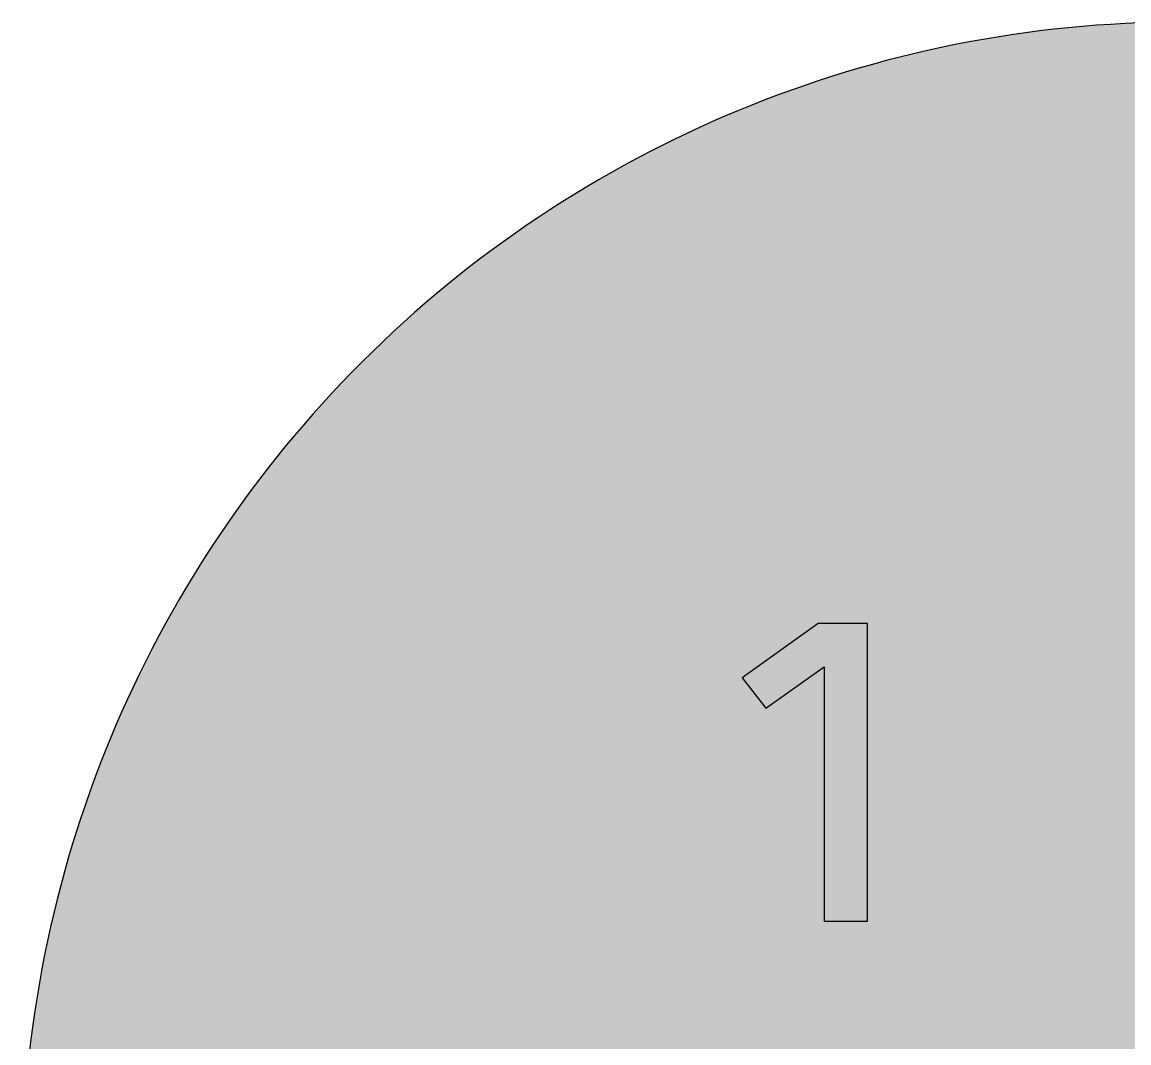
# Model space of a CAD drawing. Header units: millimetres. Extents: x 0 to 212, y 0 to 212.
# Drawn here: x 0.1 to 101, y 118.6 to 211.7 of the extents above; entities that cross this region are included whole.
import ezdxf

# ---------------------------------------------------------------- set-up
doc = ezdxf.new("R2010")
doc.units = ezdxf.units.MM

msp = doc.modelspace()

# ---------------------------------------------------------------- hatches: boundary and pattern name
for color, points in [(254, [(211.7189, 105.8869), (211.709, 107.2007), (211.6861, 108.5139), (211.6455, 109.8245), (211.5871, 111.1326), (211.5134, 112.4407), (211.4245, 113.7437), (211.3204, 115.0468), (211.201, 116.3447), (211.0638, 117.6426), (210.9114, 118.9355), (210.7413, 120.2258), (210.5584, 121.5136), (210.3577, 122.7988), (210.1418, 124.079), (209.9107, 125.3566), (209.6643, 126.6292), (209.4027, 127.8992), (209.1258, 129.1641), (208.8337, 130.4239), (208.5264, 131.6812), (208.2038, 132.936), (207.866, 134.1831), (207.5104, 135.4277), (207.1421, 136.6647), (206.7611, 137.8991), (206.3623, 139.1285), (205.9483, 140.3502), (205.5216, 141.5694), (205.0771, 142.781), (204.6199, 143.9901), (204.1474, 145.1915), (203.6623, 146.3853), (203.1619, 147.574), (202.6463, 148.7576), (202.1154, 149.9362), (201.5693, 151.1046), (201.0105, 152.2705), (200.439, 153.4262), (199.8523, 154.5768), (199.2503, 155.7198), (198.6356, 156.8577), (198.0057, 157.9855), (197.3605, 159.1081), (196.7052, 160.2232), (196.0321, 161.3281), (195.3489, 162.4279), (194.6504, 163.5176), (193.9366, 164.6022), (193.2102, 165.6766), (192.471, 166.7434), (191.7167, 167.8), (190.9521, 168.849), (190.1698, 169.8904), (189.3773, 170.9217), (188.5696, 171.9428), (187.7517, 172.9562), (186.9161, 173.9621), (186.0702, 174.9552), (185.2117, 175.9407), (184.338, 176.9161), (183.454, 177.8838), (182.5549, 178.8389), (181.643, 179.7837), (180.721, 180.7185), (179.7837, 181.643), (178.8389, 182.5549), (177.8838, 183.454), (176.9161, 184.338), (175.9407, 185.2117), (174.9552, 186.0702), (173.9621, 186.9161), (172.9562, 187.7492), (171.9428, 188.5696), (170.9217, 189.3773), (169.8904, 190.1698), (168.849, 190.9496), (167.8, 191.7167), (166.7408, 192.471), (165.6766, 193.2102), (164.6022, 193.9366), (163.5176, 194.6504), (162.4279, 195.3489), (161.3281, 196.0321), (160.2232, 196.7052), (159.1081, 197.3631), (157.9855, 198.0057), (156.8577, 198.6356), (155.7198, 199.2503), (154.5768, 199.8523), (153.4262, 200.439), (152.2705, 201.0131), (151.1046, 201.5719), (149.9362, 202.1154), (148.7576, 202.6463), (147.574, 203.1619), (146.3853, 203.6623), (145.1889, 204.15), (143.9875, 204.6199), (142.781, 205.0796), (141.5694, 205.5216), (140.3502, 205.9483), (139.1285, 206.3623), (137.8991, 206.7611), (136.6647, 207.1446), (135.4252, 207.5129), (134.1831, 207.866), (132.9334, 208.2038), (131.6812, 208.5264), (130.4239, 208.8337), (129.1641, 209.1284), (127.8966, 209.4052), (126.6292, 209.6668), (125.3541, 209.9132), (124.0765, 210.1444), (122.7963, 210.3603), (121.5136, 210.5584), (120.2258, 210.7438), (118.9355, 210.9114), (117.6401, 211.0638), (116.3447, 211.201), (115.0468, 211.3229), (113.7437, 211.4271), (112.4382, 211.516), (111.1326, 211.5896), (109.8245, 211.6455), (108.5113, 211.6861), (107.1982, 211.7115), (105.885, 211.7192), (104.5693, 211.7115), (103.2561, 211.6861), (101.9454, 211.6455), (100.6373, 211.5896), (99.3292, 211.516), (98.0262, 211.4271), (96.7232, 211.3229), (95.4253, 211.201), (94.1273, 211.0638), (92.8345, 210.9114), (91.5441, 210.7438), (90.2564, 210.5584), (88.9711, 210.3603), (87.691, 210.1444), (86.4133, 209.9132), (85.1408, 209.6668), (83.8708, 209.4052), (82.6059, 209.1284), (81.346, 208.8337), (80.0887, 208.5264), (78.834, 208.2038), (77.5868, 207.866), (76.3422, 207.5129), (75.1053, 207.1446), (73.8708, 206.7611), (72.6415, 206.3623), (71.4197, 205.9483), (70.2005, 205.5216), (68.9889, 205.0796), (67.7799, 204.6199), (66.5785, 204.15), (65.3847, 203.6623), (64.196, 203.1619), (63.0123, 202.6463), (61.8338, 202.1154), (60.6628, 201.5719), (59.4995, 201.0131), (58.3438, 200.439), (57.1932, 199.8523), (56.0502, 199.2503), (54.9123, 198.6356), (53.7845, 198.0057), (52.6618, 197.3631), (51.5468, 196.7052), (50.4419, 196.0321), (49.342, 195.3489), (48.2524, 194.6504), (47.1678, 193.9366), (46.0934, 193.2102), (45.0266, 192.471), (43.9699, 191.7167), (42.9209, 190.9496), (41.8795, 190.1698), (40.8483, 189.3773), (39.8272, 188.5696), (38.8137, 187.7492), (37.8079, 186.9161), (36.8148, 186.0702), (35.8292, 185.2117), (34.8539, 184.338), (33.8861, 183.454), (32.9311, 182.5549), (31.9862, 181.643), (31.049, 180.7185), (30.1269, 179.7837), (29.2151, 178.8389), (28.3159, 177.8838), (27.432, 176.9161), (26.5582, 175.9407), (25.6997, 174.9552), (24.8539, 173.9621), (24.0208, 172.9562), (23.2004, 171.9428), (22.3926, 170.9217), (21.6002, 169.8904), (20.8204, 168.849), (20.0533, 167.8), (19.2989, 166.7434), (18.5598, 165.6766), (17.8333, 164.6022), (17.1196, 163.5176), (16.4211, 162.4279), (15.7378, 161.3281), (15.0647, 160.2232), (14.4069, 159.1081), (13.7643, 157.9855), (13.1343, 156.8577), (12.5197, 155.7198), (11.9177, 154.5768), (11.3309, 153.4262), (10.7569, 152.2705), (10.1981, 151.1046), (9.6545, 149.9362), (9.1237, 148.7576), (8.6081, 147.574), (8.1077, 146.3853), (7.62, 145.1915), (7.1501, 143.9901), (6.6904, 142.781), (6.2484, 141.5694), (5.8217, 140.3502), (5.4077, 139.1285), (5.0089, 137.8991), (4.6253, 136.6647), (4.257, 135.4277), (3.904, 134.1831), (3.5662, 132.936), (3.2436, 131.6812), (2.9362, 130.4239), (2.6416, 129.1641), (2.3647, 127.8992), (2.1031, 126.6292), (1.8567, 125.3566), (1.6256, 124.079), (1.4097, 122.7988), (1.2116, 121.5136), (1.0262, 120.2258), (0.8585, 118.9355), (0.7061, 117.6426), (0.569, 116.3447), (0.447, 115.0468), (0.3429, 113.7437), (0.254, 112.4407), (0.1803, 111.1326), (0.1245, 109.8245), (0.0838, 108.5139), (0.0584, 107.2007), (0.0508, 105.885), (0.0584, 104.5718), (0.0838, 103.2586), (0.1245, 101.9454), (0.1803, 100.6373), (0.254, 99.3318), (0.3429, 98.0262), (0.447, 96.7232), (0.569, 95.4253), (0.7061, 94.1299), (0.8585, 92.8345), (1.0262, 91.5441), (1.2116, 90.2564), (1.4097, 88.9737), (1.6256, 87.6935), (1.8567, 86.4159), (2.1031, 85.1408), (2.3647, 83.8733), (2.6416, 82.6059), (2.9362, 81.346), (3.2436, 80.0887), (3.5662, 78.8365), (3.904, 77.5868), (4.257, 76.3448), (4.6253, 75.1053), (5.0089, 73.8708), (5.4077, 72.6415), (5.8217, 71.4197), (6.2484, 70.2005), (6.6904, 68.9889), (7.1501, 67.7824), (7.62, 66.581), (8.1077, 65.3847), (8.6081, 64.196), (9.1237, 63.0123), (9.6545, 61.8338), (10.1981, 60.6654), (10.7569, 59.4995), (11.3309, 58.3438), (11.9177, 57.1932), (12.5197, 56.0502), (13.1343, 54.9123), (13.7643, 53.7845), (14.4069, 52.6618), (15.0647, 51.5468), (15.7378, 50.4419), (16.4211, 49.342), (17.1196, 48.2524), (17.8333, 47.1678), (18.5598, 46.0934), (19.2989, 45.0291), (20.0533, 43.9699), (20.8204, 42.9209), (21.6002, 41.8795), (22.3926, 40.8483), (23.2004, 39.8272), (24.0208, 38.8137), (24.8539, 37.8079), (25.6997, 36.8148), (26.5582, 35.8292), (27.432, 34.8539), (28.3159, 33.8861), (29.2151, 32.9311), (30.1269, 31.9862), (31.049, 31.049), (31.9862, 30.1269), (32.9311, 29.2151), (33.8861, 28.3159), (34.8539, 27.432), (35.8292, 26.5582), (36.8148, 25.6997), (37.8079, 24.8539), (38.8137, 24.0182), (39.8272, 23.2004), (40.8483, 22.3926), (41.8795, 21.6002), (42.9209, 20.8178), (43.9699, 20.0533), (45.0266, 19.2989), (46.0934, 18.5598), (47.1678, 17.8333), (48.2524, 17.1196), (49.342, 16.4211), (50.4419, 15.7378), (51.5468, 15.0647), (52.6618, 14.4094), (53.7845, 13.7643), (54.9123, 13.1343), (56.0502, 12.5197), (57.1932, 11.9177), (58.3438, 11.3309), (59.4995, 10.7594), (60.6628, 10.2006), (61.8338, 9.6545), (63.0123, 9.1237), (64.196, 8.6081), (65.3847, 8.1077), (66.5785, 7.6225), (67.7799, 7.1501), (68.9889, 6.6929), (70.2005, 6.2484), (71.4197, 5.8217), (72.6415, 5.4077), (73.8708, 5.0089), (75.1053, 4.6279), (76.3422, 4.2596), (77.5868, 3.904), (78.834, 3.5662), (80.0887, 3.2436), (81.346, 2.9362), (82.6059, 2.6441), (83.8708, 2.3673), (85.1408, 2.1057), (86.4133, 1.8593), (87.691, 1.6281), (88.9711, 1.4122), (90.2564, 1.2116), (91.5441, 1.0287), (92.8345, 0.8585), (94.1273, 0.7061), (95.4253, 0.569), (96.7232, 0.4496), (98.0262, 0.3454), (99.3292, 0.2565), (100.6373, 0.1829), (101.9454, 0.1245), (103.2561, 0.0838), (104.5693, 0.061), (105.885, 0.0533), (107.1982, 0.061), (108.5113, 0.0838), (109.8245, 0.1245), (111.1326, 0.1829), (112.4382, 0.2565), (113.7437, 0.3454), (115.0468, 0.4496), (116.3447, 0.569), (117.6401, 0.7061), (118.9355, 0.8585), (120.2258, 1.0287), (121.5136, 1.2116), (122.7963, 1.4122), (124.0765, 1.6281), (125.3541, 1.8593), (126.6292, 2.1057), (127.8966, 2.3673), (129.1641, 2.6441), (130.4239, 2.9362), (131.6812, 3.2436), (132.9334, 3.5662), (134.1831, 3.904), (135.4252, 4.2596), (136.6647, 4.6279), (137.8991, 5.0089), (139.1285, 5.4077), (140.3502, 5.8217), (141.5694, 6.2484), (142.781, 6.6929), (143.9875, 7.1501), (145.1889, 7.6225), (146.3853, 8.1077), (147.574, 8.6081), (148.7576, 9.1237), (149.9362, 9.6545), (151.1046, 10.2006), (152.2705, 10.7594), (153.4262, 11.3309), (154.5768, 11.9177), (155.7198, 12.5197), (156.8577, 13.1343), (157.9855, 13.7643), (159.1081, 14.4094), (160.2232, 15.0647), (161.3281, 15.7378), (162.4279, 16.4211), (163.5176, 17.1196), (164.6022, 17.8333), (165.6766, 18.5598), (166.7408, 19.2989), (167.8, 20.0533), (168.849, 20.8178), (169.8904, 21.6002), (170.9217, 22.3926), (171.9428, 23.2004), (172.9562, 24.0182), (173.9621, 24.8539), (174.9552, 25.6997), (175.9407, 26.5582), (176.9161, 27.432), (177.8838, 28.3159), (178.8389, 29.2151), (179.7837, 30.1269), (180.721, 31.049), (181.643, 31.9862), (182.5549, 32.9311), (183.454, 33.8861), (184.338, 34.8539), (185.2117, 35.8292), (186.0702, 36.8148), (186.9161, 37.8079), (187.7517, 38.8137), (188.5696, 39.8272), (189.3773, 40.8483), (190.1698, 41.8795), (190.9521, 42.9209), (191.7167, 43.9699), (192.471, 45.0291), (193.2102, 46.0934), (193.9366, 47.1678), (194.6504, 48.2524), (195.3489, 49.342), (196.0321, 50.4419), (196.7052, 51.5468), (197.3605, 52.6618), (198.0057, 53.7845), (198.6356, 54.9123), (199.2503, 56.0502), (199.8523, 57.1932), (200.439, 58.3438), (201.0105, 59.4995), (201.5693, 60.6654), (202.1154, 61.8338), (202.6463, 63.0123), (203.1619, 64.196), (203.6623, 65.3847), (204.1474, 66.581), (204.6199, 67.7824), (205.0771, 68.9889), (205.5216, 70.2005), (205.9483, 71.4197), (206.3623, 72.6415), (206.7611, 73.8708), (207.1421, 75.1053), (207.5104, 76.3448), (207.866, 77.5868), (208.2038, 78.8365), (208.5264, 80.0887), (208.8337, 81.346), (209.1258, 82.6059), (209.4027, 83.8733), (209.6643, 85.1408), (209.9107, 86.4159), (210.1418, 87.6935), (210.3577, 88.9737), (210.5584, 90.2564), (210.7413, 91.5441), (210.9114, 92.8345), (211.0638, 94.1299), (211.201, 95.4253), (211.3204, 96.7232), (211.4245, 98.0262), (211.5134, 99.3318), (211.5871, 100.6373), (211.6455, 101.9454), (211.6861, 103.2586), (211.709, 104.5718), (211.7166, 105.885)]), (59, [(73.189, 129.6995), (77.1469, 129.6995), (77.1469, 156.8633), (72.6461, 156.8633), (65.6992, 151.8955), (67.8727, 149.1407), (73.189, 152.9041)])]:
    msp.add_hatch(color=color).paths.add_polyline_path(points)
h = msp.add_hatch(color=59)
edge = h.paths.add_edge_path()
edge.add_line((95.0366, 143.2426), (95.0341, 142.8471))
edge.add_line((95.0341, 142.8471), (95.0316, 142.4635))
edge.add_line((95.0316, 142.4635), (95.0265, 142.0851))
edge.add_line((95.0265, 142.0851), (95.0214, 141.7193))
edge.add_line((95.0214, 141.7193), (95.0138, 141.3612))
edge.add_line((95.0138, 141.3612), (95.0036, 141.0106))
edge.add_line((95.0036, 141.0106), (94.9935, 140.6677))
edge.add_line((94.9935, 140.6677), (94.9782, 140.335))
edge.add_line((94.9782, 140.335), (94.963, 140.0099))
edge.add_line((94.963, 140.0099), (94.9477, 139.6949))
edge.add_line((94.9477, 139.6949), (94.9274, 139.385))
edge.add_line((94.9274, 139.385), (94.9071, 139.0853))
edge.add_line((94.9071, 139.0853), (94.8842, 138.7932))
edge.add_line((94.8842, 138.7932), (94.8614, 138.5087))
edge.add_line((94.8614, 138.5087), (94.8334, 138.2319))
edge.add_line((94.8334, 138.2319), (94.8055, 137.9626))
edge.add_line((94.8055, 137.9626), (94.775, 137.7036))
edge.add_line((94.775, 137.7036), (94.742, 137.4496))
edge.add_line((94.742, 137.4496), (94.709, 137.2032))
edge.add_line((94.709, 137.2032), (94.6709, 136.9644))
edge.add_line((94.6709, 136.9644), (94.6328, 136.7333))
edge.add_line((94.6328, 136.7333), (94.5921, 136.5072))
edge.add_line((94.5921, 136.5072), (94.549, 136.2913))
edge.add_line((94.549, 136.2913), (94.5058, 136.0805))
edge.add_line((94.5058, 136.0805), (94.4575, 135.8773))
edge.add_line((94.4575, 135.8773), (94.4093, 135.6817))
edge.add_line((94.4093, 135.6817), (94.3585, 135.4912))
edge.add_line((94.3585, 135.4912), (94.3051, 135.3083))
edge.add_line((94.3051, 135.3083), (94.2492, 135.1305))
edge.add_line((94.2492, 135.1305), (94.1908, 134.9604))
edge.add_line((94.1908, 134.9604), (94.1324, 134.7978))
edge.add_line((94.1324, 134.7978), (94.0689, 134.6403))
edge.add_line((94.0689, 134.6403), (94.0054, 134.4905))
edge.add_line((94.0054, 134.4905), (93.9394, 134.3431))
edge.add_line((93.9394, 134.3431), (93.8708, 134.206))
edge.add_line((93.8708, 134.206), (93.7997, 134.0714))
edge.add_line((93.7997, 134.0714), (93.726, 133.9444))
edge.add_line((93.726, 133.9444), (93.6498, 133.825))
edge.add_line((93.6498, 133.825), (93.5711, 133.7081))
edge.add_line((93.5711, 133.7081), (93.4898, 133.5989))
edge.add_line((93.4898, 133.5989), (93.4085, 133.4948))
edge.add_line((93.4085, 133.4948), (93.3221, 133.3957))
edge.add_line((93.3221, 133.3957), (93.2358, 133.3017))
edge.add_line((93.2358, 133.3017), (93.1443, 133.2128))
edge.add_line((93.1443, 133.2128), (93.0529, 133.129))
edge.add_line((93.0529, 133.129), (92.9564, 133.0528))
edge.add_line((92.9564, 133.0528), (92.8599, 132.9792))
edge.add_line((92.8599, 132.9792), (92.7608, 132.9106))
edge.add_line((92.7608, 132.9106), (92.6567, 132.8471))
edge.add_line((92.6567, 132.8471), (92.5525, 132.7887))
edge.add_line((92.5525, 132.7887), (92.4433, 132.7353))
edge.add_line((92.4433, 132.7353), (92.3341, 132.6845))
edge.add_line((92.3341, 132.6845), (92.2223, 132.6388))
edge.add_line((92.2223, 132.6388), (92.1055, 132.5982))
edge.add_line((92.1055, 132.5982), (91.9886, 132.5626))
edge.add_line((91.9886, 132.5626), (91.8667, 132.5296))
edge.add_line((91.8667, 132.5296), (91.7448, 132.5016))
edge.add_line((91.7448, 132.5016), (91.6178, 132.4788))
edge.add_line((91.6178, 132.4788), (91.4908, 132.4585))
edge.add_line((91.4908, 132.4585), (91.3587, 132.4432))
edge.add_line((91.3587, 132.4432), (91.2241, 132.4305))
edge.add_line((91.2241, 132.4305), (91.0869, 132.4204))
edge.add_line((91.0869, 132.4204), (90.9472, 132.4153))
edge.add_line((90.9472, 132.4153), (90.805, 132.4153))
edge.add_line((90.805, 132.4153), (90.6628, 132.4153))
edge.add_line((90.6628, 132.4153), (90.5231, 132.4229))
edge.add_line((90.5231, 132.4229), (90.3859, 132.4331))
edge.add_line((90.3859, 132.4331), (90.2538, 132.4483))
edge.add_line((90.2538, 132.4483), (90.1217, 132.4686))
edge.add_line((90.1217, 132.4686), (89.9922, 132.4915))
edge.add_line((89.9922, 132.4915), (89.8677, 132.5194))
edge.add_line((89.8677, 132.5194), (89.7433, 132.5524))
edge.add_line((89.7433, 132.5524), (89.6239, 132.5905))
edge.add_line((89.6239, 132.5905), (89.5045, 132.6337))
edge.add_line((89.5045, 132.6337), (89.3902, 132.6794))
edge.add_line((89.3902, 132.6794), (89.2759, 132.7328))
edge.add_line((89.2759, 132.7328), (89.1667, 132.7887))
edge.add_line((89.1667, 132.7887), (89.06, 132.8496))
edge.add_line((89.06, 132.8496), (88.9533, 132.9157))
edge.add_line((88.9533, 132.9157), (88.8517, 132.9868))
edge.add_line((88.8517, 132.9868), (88.7501, 133.063))
edge.add_line((88.7501, 133.063), (88.6536, 133.1443))
edge.add_line((88.6536, 133.1443), (88.5596, 133.2306))
edge.add_line((88.5596, 133.2306), (88.4657, 133.3221))
edge.add_line((88.4657, 133.3221), (88.3768, 133.4211))
edge.add_line((88.3768, 133.4211), (88.2879, 133.5227))
edge.add_line((88.2879, 133.5227), (88.204, 133.6294))
edge.add_line((88.204, 133.6294), (88.1202, 133.7412))
edge.add_line((88.1202, 133.7412), (88.0389, 133.8605))
edge.add_line((88.0389, 133.8605), (87.9602, 133.985))
edge.add_line((87.9602, 133.985), (87.8865, 134.1145))
edge.add_line((87.8865, 134.1145), (87.8129, 134.2492))
edge.add_line((87.8129, 134.2492), (87.7418, 134.3889))
edge.add_line((87.7418, 134.3889), (87.6706, 134.5362))
edge.add_line((87.6706, 134.5362), (87.6046, 134.686))
edge.add_line((87.6046, 134.686), (87.5411, 134.8435))
edge.add_line((87.5411, 134.8435), (87.4776, 135.0086))
edge.add_line((87.4776, 135.0086), (87.4192, 135.1763))
edge.add_line((87.4192, 135.1763), (87.3608, 135.3515))
edge.add_line((87.3608, 135.3515), (87.3049, 135.5344))
edge.add_line((87.3049, 135.5344), (87.2515, 135.7198))
edge.add_line((87.2515, 135.7198), (87.2007, 135.9154))
edge.add_line((87.2007, 135.9154), (87.1525, 136.1135))
edge.add_line((87.1525, 136.1135), (87.1042, 136.3193))
edge.add_line((87.1042, 136.3193), (87.061, 136.5326))
edge.add_line((87.061, 136.5326), (87.0179, 136.7485))
edge.add_line((87.0179, 136.7485), (86.9772, 136.9746))
edge.add_line((86.9772, 136.9746), (86.9391, 137.2057))
edge.add_line((86.9391, 137.2057), (86.9036, 137.4419))
edge.add_line((86.9036, 137.4419), (86.868, 137.6858))
edge.add_line((86.868, 137.6858), (86.835, 137.9372))
edge.add_line((86.835, 137.9372), (86.8045, 138.1938))
edge.add_line((86.8045, 138.1938), (86.7766, 138.4579))
edge.add_line((86.7766, 138.4579), (86.7512, 138.7272))
edge.add_line((86.7512, 138.7272), (86.7258, 139.004))
edge.add_line((86.7258, 139.004), (86.7029, 139.2885))
edge.add_line((86.7029, 139.2885), (86.6826, 139.5781))
edge.add_line((86.6826, 139.5781), (86.6623, 139.8753))
edge.add_line((86.6623, 139.8753), (86.647, 140.1801))
edge.add_line((86.647, 140.1801), (86.6318, 140.4925))
edge.add_line((86.6318, 140.4925), (86.6191, 140.81))
edge.add_line((86.6191, 140.81), (86.6064, 141.1351))
edge.add_line((86.6064, 141.1351), (86.5962, 141.4678))
edge.add_line((86.5962, 141.4678), (86.5886, 141.8082))
edge.add_line((86.5886, 141.8082), (86.5835, 142.1562))
edge.add_line((86.5835, 142.1562), (86.5784, 142.5092))
edge.add_line((86.5784, 142.5092), (86.5759, 142.8725))
edge.add_line((86.5759, 142.8725), (86.5759, 143.2408))
edge.add_line((86.5759, 143.2408), (86.5759, 143.6167))
edge.add_line((86.5759, 143.6167), (86.5784, 143.985))
edge.add_line((86.5784, 143.985), (86.5835, 144.3482))
edge.add_line((86.5835, 144.3482), (86.5911, 144.7013))
edge.add_line((86.5911, 144.7013), (86.5988, 145.0467))
edge.add_line((86.5988, 145.0467), (86.6089, 145.3845))
edge.add_line((86.6089, 145.3845), (86.6216, 145.7147))
edge.add_line((86.6216, 145.7147), (86.6343, 146.0373))
edge.add_line((86.6343, 146.0373), (86.6496, 146.3548))
edge.add_line((86.6496, 146.3548), (86.6673, 146.6621))
edge.add_line((86.6673, 146.6621), (86.6877, 146.9644))
edge.add_line((86.6877, 146.9644), (86.7105, 147.259))
edge.add_line((86.7105, 147.259), (86.7334, 147.5461))
edge.add_line((86.7334, 147.5461), (86.7588, 147.8255))
edge.add_line((86.7588, 147.8255), (86.7867, 148.0998))
edge.add_line((86.7867, 148.0998), (86.8172, 148.3665))
edge.add_line((86.8172, 148.3665), (86.8477, 148.6256))
edge.add_line((86.8477, 148.6256), (86.8807, 148.8796))
edge.add_line((86.8807, 148.8796), (86.9163, 149.1234))
edge.add_line((86.9163, 149.1234), (86.9544, 149.3647))
edge.add_line((86.9544, 149.3647), (86.995, 149.5958))
edge.add_line((86.995, 149.5958), (87.0356, 149.8219))
edge.add_line((87.0356, 149.8219), (87.0788, 150.0429))
edge.add_line((87.0788, 150.0429), (87.1271, 150.2537))
edge.add_line((87.1271, 150.2537), (87.1728, 150.462))
edge.add_line((87.1728, 150.462), (87.2236, 150.6626))
edge.add_line((87.2236, 150.6626), (87.2769, 150.8557))
edge.add_line((87.2769, 150.8557), (87.3303, 151.0436))
edge.add_line((87.3303, 151.0436), (87.3862, 151.2265))
edge.add_line((87.3862, 151.2265), (87.4471, 151.4018))
edge.add_line((87.4471, 151.4018), (87.5055, 151.5694))
edge.add_line((87.5055, 151.5694), (87.569, 151.7345))
edge.add_line((87.569, 151.7345), (87.6351, 151.892))
edge.add_line((87.6351, 151.892), (87.7037, 152.0419))
edge.add_line((87.7037, 152.0419), (87.7722, 152.1892))
edge.add_line((87.7722, 152.1892), (87.8434, 152.3289))
edge.add_line((87.8434, 152.3289), (87.917, 152.4635))
edge.add_line((87.917, 152.4635), (87.9932, 152.593))
edge.add_line((87.9932, 152.593), (88.072, 152.715))
edge.add_line((88.072, 152.715), (88.1532, 152.8318))
edge.add_line((88.1532, 152.8318), (88.2371, 152.9461))
edge.add_line((88.2371, 152.9461), (88.3234, 153.0528))
edge.add_line((88.3234, 153.0528), (88.4098, 153.1518))
edge.add_line((88.4098, 153.1518), (88.5012, 153.2484))
edge.add_line((88.5012, 153.2484), (88.5927, 153.3398))
edge.add_line((88.5927, 153.3398), (88.6866, 153.4262))
edge.add_line((88.6866, 153.4262), (88.7857, 153.5049))
edge.add_line((88.7857, 153.5049), (88.8848, 153.5811))
edge.add_line((88.8848, 153.5811), (88.9864, 153.6522))
edge.add_line((88.9864, 153.6522), (89.0905, 153.7157))
edge.add_line((89.0905, 153.7157), (89.1972, 153.7767))
edge.add_line((89.1972, 153.7767), (89.3064, 153.8326))
edge.add_line((89.3064, 153.8326), (89.4182, 153.8834))
edge.add_line((89.4182, 153.8834), (89.5299, 153.9291))
edge.add_line((89.5299, 153.9291), (89.6468, 153.9723))
edge.add_line((89.6468, 153.9723), (89.7661, 154.0078))
edge.add_line((89.7661, 154.0078), (89.8881, 154.0408))
edge.add_line((89.8881, 154.0408), (90.01, 154.0688))
edge.add_line((90.01, 154.0688), (90.137, 154.0916))
edge.add_line((90.137, 154.0916), (90.2665, 154.112))
edge.add_line((90.2665, 154.112), (90.3961, 154.1247))
edge.add_line((90.3961, 154.1247), (90.5307, 154.1348))
edge.add_line((90.5307, 154.1348), (90.6678, 154.1424))
edge.add_line((90.6678, 154.1424), (90.805, 154.145))
edge.add_line((90.805, 154.145), (90.9447, 154.1424))
edge.add_line((90.9447, 154.1424), (91.0819, 154.1374))
edge.add_line((91.0819, 154.1374), (91.2139, 154.1272))
edge.add_line((91.2139, 154.1272), (91.346, 154.1145))
edge.add_line((91.346, 154.1145), (91.4756, 154.0993))
edge.add_line((91.4756, 154.0993), (91.6, 154.0789))
edge.add_line((91.6, 154.0789), (91.7245, 154.0535))
edge.add_line((91.7245, 154.0535), (91.8464, 154.0231))
edge.add_line((91.8464, 154.0231), (91.9632, 153.99))
edge.add_line((91.9632, 153.99), (92.0801, 153.9545))
edge.add_line((92.0801, 153.9545), (92.1944, 153.9113))
edge.add_line((92.1944, 153.9113), (92.3061, 153.8656))
edge.add_line((92.3061, 153.8656), (92.4154, 153.8148))
edge.add_line((92.4154, 153.8148), (92.522, 153.7614))
edge.add_line((92.522, 153.7614), (92.6262, 153.7005))
edge.add_line((92.6262, 153.7005), (92.7278, 153.6344))
edge.add_line((92.7278, 153.6344), (92.8268, 153.5659))
edge.add_line((92.8268, 153.5659), (92.9234, 153.4922))
edge.add_line((92.9234, 153.4922), (93.0173, 153.4109))
edge.add_line((93.0173, 153.4109), (93.1113, 153.3271))
edge.add_line((93.1113, 153.3271), (93.2002, 153.2382))
edge.add_line((93.2002, 153.2382), (93.2891, 153.1417))
edge.add_line((93.2891, 153.1417), (93.3729, 153.0401))
edge.add_line((93.3729, 153.0401), (93.4568, 152.9359))
edge.add_line((93.4568, 152.9359), (93.538, 152.8242))
edge.add_line((93.538, 152.8242), (93.6168, 152.7048))
edge.add_line((93.6168, 152.7048), (93.693, 152.5829))
edge.add_line((93.693, 152.5829), (93.7666, 152.4533))
edge.add_line((93.7666, 152.4533), (93.8378, 152.3187))
edge.add_line((93.8378, 152.3187), (93.9089, 152.179))
edge.add_line((93.9089, 152.179), (93.9749, 152.0317))
edge.add_line((93.9749, 152.0317), (94.041, 151.8793))
edge.add_line((94.041, 151.8793), (94.1045, 151.7193))
edge.add_line((94.1045, 151.7193), (94.1654, 151.5542))
edge.add_line((94.1654, 151.5542), (94.2238, 151.384))
edge.add_line((94.2238, 151.384), (94.2797, 151.2037))
edge.add_line((94.2797, 151.2037), (94.3356, 151.0208))
edge.add_line((94.3356, 151.0208), (94.3864, 150.8277))
edge.add_line((94.3864, 150.8277), (94.4372, 150.6296))
edge.add_line((94.4372, 150.6296), (94.4855, 150.4239))
edge.add_line((94.4855, 150.4239), (94.5312, 150.2131))
edge.add_line((94.5312, 150.2131), (94.5744, 149.9946))
edge.add_line((94.5744, 149.9946), (94.6175, 149.7686))
edge.add_line((94.6175, 149.7686), (94.6556, 149.5349))
edge.add_line((94.6556, 149.5349), (94.6937, 149.2961))
edge.add_line((94.6937, 149.2961), (94.7293, 149.0472))
edge.add_line((94.7293, 149.0472), (94.7623, 148.7932))
edge.add_line((94.7623, 148.7932), (94.7953, 148.529))
edge.add_line((94.7953, 148.529), (94.8233, 148.2598))
edge.add_line((94.8233, 148.2598), (94.8512, 147.9804))
edge.add_line((94.8512, 147.9804), (94.8766, 147.6959))
edge.add_line((94.8766, 147.6959), (94.902, 147.4038))
edge.add_line((94.902, 147.4038), (94.9223, 147.1016))
edge.add_line((94.9223, 147.1016), (94.9427, 146.7917))
edge.add_line((94.9427, 146.7917), (94.9604, 146.4742))
edge.add_line((94.9604, 146.4742), (94.9757, 146.1491))
edge.add_line((94.9757, 146.1491), (94.9909, 145.8163))
edge.add_line((94.9909, 145.8163), (95.0011, 145.4734))
edge.add_line((95.0011, 145.4734), (95.0112, 145.1229))
edge.add_line((95.0112, 145.1229), (95.0214, 144.7648))
edge.add_line((95.0214, 144.7648), (95.0265, 144.3965))
edge.add_line((95.0265, 144.3965), (95.0316, 144.0205))
edge.add_line((95.0316, 144.0205), (95.0341, 143.6345))
edge.add_line((95.0341, 143.6345), (95.0341, 143.2408))
edge = h.paths.add_edge_path(flags=16)
edge.add_line((99.1112, 143.2426), (99.1083, 143.6827))
edge.add_line((99.1083, 143.6827), (99.1032, 144.1145))
edge.add_line((99.1032, 144.1145), (99.093, 144.5412))
edge.add_line((99.093, 144.5412), (99.0829, 144.9578))
edge.add_line((99.0829, 144.9578), (99.0651, 145.3693))
edge.add_line((99.0651, 145.3693), (99.0473, 145.7731))
edge.add_line((99.0473, 145.7731), (99.0244, 146.1719))
edge.add_line((99.0244, 146.1719), (98.9965, 146.5605))
edge.add_line((98.9965, 146.5605), (98.966, 146.9441))
edge.add_line((98.966, 146.9441), (98.933, 147.32))
edge.add_line((98.933, 147.32), (98.8949, 147.6883))
edge.add_line((98.8949, 147.6883), (98.8517, 148.049))
edge.add_line((98.8517, 148.049), (98.806, 148.4046))
edge.add_line((98.806, 148.4046), (98.7577, 148.75))
edge.add_line((98.7577, 148.75), (98.7044, 149.0904))
edge.add_line((98.7044, 149.0904), (98.646, 149.4231))
edge.add_line((98.646, 149.4231), (98.585, 149.7508))
edge.add_line((98.585, 149.7508), (98.5215, 150.0683))
edge.add_line((98.5215, 150.0683), (98.4529, 150.3807))
edge.add_line((98.4529, 150.3807), (98.3793, 150.6855))
edge.add_line((98.3793, 150.6855), (98.3031, 150.9827))
edge.add_line((98.3031, 150.9827), (98.2218, 151.2748))
edge.add_line((98.2218, 151.2748), (98.138, 151.5567))
edge.add_line((98.138, 151.5567), (98.0465, 151.8336))
edge.add_line((98.0465, 151.8336), (97.9551, 152.1028))
edge.add_line((97.9551, 152.1028), (97.856, 152.367))
edge.add_line((97.856, 152.367), (97.7544, 152.621))
edge.add_line((97.7544, 152.621), (97.6503, 152.8699))
edge.add_line((97.6503, 152.8699), (97.5385, 153.1112))
edge.add_line((97.5385, 153.1112), (97.4268, 153.3474))
edge.add_line((97.4268, 153.3474), (97.3074, 153.5735))
edge.add_line((97.3074, 153.5735), (97.1829, 153.7945))
edge.add_line((97.1829, 153.7945), (97.0559, 154.0104))
edge.add_line((97.0559, 154.0104), (96.9264, 154.2161))
edge.add_line((96.9264, 154.2161), (96.7892, 154.4168))
edge.add_line((96.7892, 154.4168), (96.6495, 154.6098))
edge.add_line((96.6495, 154.6098), (96.5048, 154.7952))
edge.add_line((96.5048, 154.7952), (96.3549, 154.9756))
edge.add_line((96.3549, 154.9756), (96.2, 155.1483))
edge.add_line((96.2, 155.1483), (96.0425, 155.3134))
edge.add_line((96.0425, 155.3134), (95.8799, 155.4709))
edge.add_line((95.8799, 155.4709), (95.7123, 155.6233))
edge.add_line((95.7123, 155.6233), (95.5396, 155.768))
edge.add_line((95.5396, 155.768), (95.3618, 155.9077))
edge.add_line((95.3618, 155.9077), (95.1814, 156.0373))
edge.add_line((95.1814, 156.0373), (94.9935, 156.1617))
edge.add_line((94.9935, 156.1617), (94.803, 156.2811))
edge.add_line((94.803, 156.2811), (94.6074, 156.3929))
edge.add_line((94.6074, 156.3929), (94.4067, 156.497))
edge.add_line((94.4067, 156.497), (94.201, 156.5935))
edge.add_line((94.201, 156.5935), (93.9927, 156.685))
edge.add_line((93.9927, 156.685), (93.7768, 156.7688))
edge.add_line((93.7768, 156.7688), (93.5558, 156.845))
edge.add_line((93.5558, 156.845), (93.3323, 156.9161))
edge.add_line((93.3323, 156.9161), (93.1012, 156.9796))
edge.add_line((93.1012, 156.9796), (92.8675, 157.0355))
edge.add_line((92.8675, 157.0355), (92.6262, 157.0863))
edge.add_line((92.6262, 157.0863), (92.3823, 157.1295))
edge.add_line((92.3823, 157.1295), (92.1334, 157.165))
edge.add_line((92.1334, 157.165), (91.8769, 157.1955))
edge.add_line((91.8769, 157.1955), (91.6178, 157.2184))
edge.add_line((91.6178, 157.2184), (91.3511, 157.2362))
edge.add_line((91.3511, 157.2362), (91.0819, 157.2463))
edge.add_line((91.0819, 157.2463), (90.805, 157.2489))
edge.add_line((90.805, 157.2489), (90.5307, 157.2463))
edge.add_line((90.5307, 157.2463), (90.2589, 157.2362))
edge.add_line((90.2589, 157.2362), (89.9947, 157.2184))
edge.add_line((89.9947, 157.2184), (89.7331, 157.1955))
edge.add_line((89.7331, 157.1955), (89.4791, 157.165))
edge.add_line((89.4791, 157.165), (89.2302, 157.1295))
edge.add_line((89.2302, 157.1295), (88.9838, 157.0863))
edge.add_line((88.9838, 157.0863), (88.7451, 157.0355))
edge.add_line((88.7451, 157.0355), (88.5088, 156.9796))
edge.add_line((88.5088, 156.9796), (88.2802, 156.9161))
edge.add_line((88.2802, 156.9161), (88.0542, 156.845))
edge.add_line((88.0542, 156.845), (87.8332, 156.7688))
edge.add_line((87.8332, 156.7688), (87.6198, 156.685))
edge.add_line((87.6198, 156.685), (87.409, 156.5935))
edge.add_line((87.409, 156.5935), (87.2033, 156.497))
edge.add_line((87.2033, 156.497), (87.0026, 156.3929))
edge.add_line((87.0026, 156.3929), (86.807, 156.2811))
edge.add_line((86.807, 156.2811), (86.6165, 156.1617))
edge.add_line((86.6165, 156.1617), (86.4311, 156.0373))
edge.add_line((86.4311, 156.0373), (86.2482, 155.9077))
edge.add_line((86.2482, 155.9077), (86.0704, 155.768))
edge.add_line((86.0704, 155.768), (85.9003, 155.6233))
edge.add_line((85.9003, 155.6233), (85.7326, 155.4709))
edge.add_line((85.7326, 155.4709), (85.5675, 155.3134))
edge.add_line((85.5675, 155.3134), (85.41, 155.1483))
edge.add_line((85.41, 155.1483), (85.2551, 154.9756))
edge.add_line((85.2551, 154.9756), (85.1078, 154.7952))
edge.add_line((85.1078, 154.7952), (84.963, 154.6098))
edge.add_line((84.963, 154.6098), (84.8208, 154.4168))
edge.add_line((84.8208, 154.4168), (84.6861, 154.2161))
edge.add_line((84.6861, 154.2161), (84.5541, 154.0104))
edge.add_line((84.5541, 154.0104), (84.4271, 153.7945))
edge.add_line((84.4271, 153.7945), (84.3026, 153.5735))
edge.add_line((84.3026, 153.5735), (84.1858, 153.3474))
edge.add_line((84.1858, 153.3474), (84.0715, 153.1112))
edge.add_line((84.0715, 153.1112), (83.9597, 152.8699))
edge.add_line((83.9597, 152.8699), (83.8556, 152.621))
edge.add_line((83.8556, 152.621), (83.754, 152.367))
edge.add_line((83.754, 152.367), (83.6549, 152.1028))
edge.add_line((83.6549, 152.1028), (83.5635, 151.8336))
edge.add_line((83.5635, 151.8336), (83.4746, 151.5567))
edge.add_line((83.4746, 151.5567), (83.3882, 151.2748))
edge.add_line((83.3882, 151.2748), (83.3069, 150.9827))
edge.add_line((83.3069, 150.9827), (83.2307, 150.6855))
edge.add_line((83.2307, 150.6855), (83.1571, 150.3807))
edge.add_line((83.1571, 150.3807), (83.0885, 150.0683))
edge.add_line((83.0885, 150.0683), (83.025, 149.7508))
edge.add_line((83.025, 149.7508), (82.964, 149.4231))
edge.add_line((82.964, 149.4231), (82.9056, 149.0904))
edge.add_line((82.9056, 149.0904), (82.8523, 148.75))
edge.add_line((82.8523, 148.75), (82.804, 148.4046))
edge.add_line((82.804, 148.4046), (82.7583, 148.049))
edge.add_line((82.7583, 148.049), (82.7151, 147.6883))
edge.add_line((82.7151, 147.6883), (82.6795, 147.32))
edge.add_line((82.6795, 147.32), (82.644, 146.9441))
edge.add_line((82.644, 146.9441), (82.6135, 146.5605))
edge.add_line((82.6135, 146.5605), (82.5881, 146.1719))
edge.add_line((82.5881, 146.1719), (82.5627, 145.7731))
edge.add_line((82.5627, 145.7731), (82.5449, 145.3693))
edge.add_line((82.5449, 145.3693), (82.5297, 144.9578))
edge.add_line((82.5297, 144.9578), (82.517, 144.5412))
edge.add_line((82.517, 144.5412), (82.5068, 144.1145))
edge.add_line((82.5068, 144.1145), (82.5017, 143.6827))
edge.add_line((82.5017, 143.6827), (82.4992, 143.2408))
edge.add_line((82.4992, 143.2408), (82.5017, 142.8013))
edge.add_line((82.5017, 142.8013), (82.5068, 142.367))
edge.add_line((82.5068, 142.367), (82.517, 141.9428))
edge.add_line((82.517, 141.9428), (82.5297, 141.5237))
edge.add_line((82.5297, 141.5237), (82.5449, 141.1122))
edge.add_line((82.5449, 141.1122), (82.5627, 140.7084))
edge.add_line((82.5627, 140.7084), (82.5881, 140.3121))
edge.add_line((82.5881, 140.3121), (82.6135, 139.9235))
edge.add_line((82.6135, 139.9235), (82.644, 139.5425))
edge.add_line((82.644, 139.5425), (82.6795, 139.1666))
edge.add_line((82.6795, 139.1666), (82.7151, 138.7983))
edge.add_line((82.7151, 138.7983), (82.7583, 138.4402))
edge.add_line((82.7583, 138.4402), (82.804, 138.0871))
edge.add_line((82.804, 138.0871), (82.8523, 137.7391))
edge.add_line((82.8523, 137.7391), (82.9056, 137.4013))
edge.add_line((82.9056, 137.4013), (82.964, 137.0686))
edge.add_line((82.964, 137.0686), (83.025, 136.746))
edge.add_line((83.025, 136.746), (83.0885, 136.4285))
edge.add_line((83.0885, 136.4285), (83.1571, 136.1161))
edge.add_line((83.1571, 136.1161), (83.2307, 135.8138))
edge.add_line((83.2307, 135.8138), (83.3069, 135.5166))
edge.add_line((83.3069, 135.5166), (83.3882, 135.2296))
edge.add_line((83.3882, 135.2296), (83.4746, 134.9477))
edge.add_line((83.4746, 134.9477), (83.5635, 134.6708))
edge.add_line((83.5635, 134.6708), (83.6549, 134.4041))
edge.add_line((83.6549, 134.4041), (83.754, 134.1425))
edge.add_line((83.754, 134.1425), (83.8556, 133.8885))
edge.add_line((83.8556, 133.8885), (83.9597, 133.6421))
edge.add_line((83.9597, 133.6421), (84.0715, 133.4008))
edge.add_line((84.0715, 133.4008), (84.1858, 133.1697))
edge.add_line((84.1858, 133.1697), (84.3026, 132.9436))
edge.add_line((84.3026, 132.9436), (84.4271, 132.7252))
edge.add_line((84.4271, 132.7252), (84.5541, 132.5118))
edge.add_line((84.5541, 132.5118), (84.6861, 132.3061))
edge.add_line((84.6861, 132.3061), (84.8208, 132.1079))
edge.add_line((84.8208, 132.1079), (84.963, 131.9174))
edge.add_line((84.963, 131.9174), (85.1078, 131.732))
edge.add_line((85.1078, 131.732), (85.2551, 131.5542))
edge.add_line((85.2551, 131.5542), (85.41, 131.384))
edge.add_line((85.41, 131.384), (85.5675, 131.2215))
edge.add_line((85.5675, 131.2215), (85.7326, 131.064))
edge.add_line((85.7326, 131.064), (85.9003, 130.9141))
edge.add_line((85.9003, 130.9141), (86.0704, 130.7694))
edge.add_line((86.0704, 130.7694), (86.2482, 130.6322))
edge.add_line((86.2482, 130.6322), (86.4311, 130.5027))
edge.add_line((86.4311, 130.5027), (86.6165, 130.3807))
edge.add_line((86.6165, 130.3807), (86.807, 130.2639))
edge.add_line((86.807, 130.2639), (87.0026, 130.1547))
edge.add_line((87.0026, 130.1547), (87.2033, 130.0505))
edge.add_line((87.2033, 130.0505), (87.409, 129.9566))
edge.add_line((87.409, 129.9566), (87.6198, 129.8651))
edge.add_line((87.6198, 129.8651), (87.8332, 129.7838))
edge.add_line((87.8332, 129.7838), (88.0542, 129.7076))
edge.add_line((88.0542, 129.7076), (88.2802, 129.6391))
edge.add_line((88.2802, 129.6391), (88.5088, 129.5756))
edge.add_line((88.5088, 129.5756), (88.7451, 129.5197))
edge.add_line((88.7451, 129.5197), (88.9838, 129.4714))
edge.add_line((88.9838, 129.4714), (89.2302, 129.4282))
edge.add_line((89.2302, 129.4282), (89.4791, 129.3901))
edge.add_line((89.4791, 129.3901), (89.7331, 129.3622))
edge.add_line((89.7331, 129.3622), (89.9947, 129.3393))
edge.add_line((89.9947, 129.3393), (90.2589, 129.3216))
edge.add_line((90.2589, 129.3216), (90.5307, 129.3139))
edge.add_line((90.5307, 129.3139), (90.805, 129.3089))
edge.add_line((90.805, 129.3089), (91.0819, 129.3139))
edge.add_line((91.0819, 129.3139), (91.3511, 129.3216))
edge.add_line((91.3511, 129.3216), (91.6178, 129.3393))
edge.add_line((91.6178, 129.3393), (91.8769, 129.3622))
edge.add_line((91.8769, 129.3622), (92.1334, 129.3901))
edge.add_line((92.1334, 129.3901), (92.3823, 129.4282))
edge.add_line((92.3823, 129.4282), (92.6262, 129.4714))
edge.add_line((92.6262, 129.4714), (92.8675, 129.5197))
edge.add_line((92.8675, 129.5197), (93.1012, 129.5756))
edge.add_line((93.1012, 129.5756), (93.3323, 129.6391))
edge.add_line((93.3323, 129.6391), (93.5558, 129.7076))
edge.add_line((93.5558, 129.7076), (93.7768, 129.7838))
edge.add_line((93.7768, 129.7838), (93.9927, 129.8651))
edge.add_line((93.9927, 129.8651), (94.201, 129.9566))
edge.add_line((94.201, 129.9566), (94.4067, 130.0505))
edge.add_line((94.4067, 130.0505), (94.6074, 130.1547))
edge.add_line((94.6074, 130.1547), (94.803, 130.2639))
edge.add_line((94.803, 130.2639), (94.9935, 130.3807))
edge.add_line((94.9935, 130.3807), (95.1814, 130.5027))
edge.add_line((95.1814, 130.5027), (95.3618, 130.6322))
edge.add_line((95.3618, 130.6322), (95.5396, 130.7694))
edge.add_line((95.5396, 130.7694), (95.7123, 130.9141))
edge.add_line((95.7123, 130.9141), (95.8799, 131.064))
edge.add_line((95.8799, 131.064), (96.0425, 131.2215))
edge.add_line((96.0425, 131.2215), (96.2, 131.384))
edge.add_line((96.2, 131.384), (96.3549, 131.5542))
edge.add_line((96.3549, 131.5542), (96.5048, 131.732))
edge.add_line((96.5048, 131.732), (96.6495, 131.9174))
edge.add_line((96.6495, 131.9174), (96.7892, 132.1079))
edge.add_line((96.7892, 132.1079), (96.9264, 132.3061))
edge.add_line((96.9264, 132.3061), (97.0559, 132.5118))
edge.add_line((97.0559, 132.5118), (97.1829, 132.7252))
edge.add_line((97.1829, 132.7252), (97.3074, 132.9436))
edge.add_line((97.3074, 132.9436), (97.4268, 133.1697))
edge.add_line((97.4268, 133.1697), (97.5385, 133.4008))
edge.add_line((97.5385, 133.4008), (97.6503, 133.6421))
edge.add_line((97.6503, 133.6421), (97.7544, 133.8885))
edge.add_line((97.7544, 133.8885), (97.856, 134.1425))
edge.add_line((97.856, 134.1425), (97.9551, 134.4041))
edge.add_line((97.9551, 134.4041), (98.0465, 134.6708))
edge.add_line((98.0465, 134.6708), (98.138, 134.9477))
edge.add_line((98.138, 134.9477), (98.2218, 135.2296))
edge.add_line((98.2218, 135.2296), (98.3031, 135.5166))
edge.add_line((98.3031, 135.5166), (98.3793, 135.8138))
edge.add_line((98.3793, 135.8138), (98.4529, 136.1161))
edge.add_line((98.4529, 136.1161), (98.5215, 136.4285))
edge.add_line((98.5215, 136.4285), (98.585, 136.746))
edge.add_line((98.585, 136.746), (98.646, 137.0686))
edge.add_line((98.646, 137.0686), (98.7044, 137.4013))
edge.add_line((98.7044, 137.4013), (98.7577, 137.7391))
edge.add_line((98.7577, 137.7391), (98.806, 138.0871))
edge.add_line((98.806, 138.0871), (98.8517, 138.4402))
edge.add_line((98.8517, 138.4402), (98.8949, 138.7983))
edge.add_line((98.8949, 138.7983), (98.933, 139.1666))
edge.add_line((98.933, 139.1666), (98.966, 139.5425))
edge.add_line((98.966, 139.5425), (98.9965, 139.9235))
edge.add_line((98.9965, 139.9235), (99.0244, 140.3121))
edge.add_line((99.0244, 140.3121), (99.0473, 140.7084))
edge.add_line((99.0473, 140.7084), (99.0651, 141.1122))
edge.add_line((99.0651, 141.1122), (99.0829, 141.5237))
edge.add_line((99.0829, 141.5237), (99.093, 141.9428))
edge.add_line((99.093, 141.9428), (99.1032, 142.367))
edge.add_line((99.1032, 142.367), (99.1083, 142.8013))
edge.add_line((99.1083, 142.8013), (99.1108, 143.2408))

# ---------------------------------------------------------------- linework, layer by layer
at = {"color": 254}
msp.add_lwpolyline([(101.9454, 211.6455), (100.6373, 211.5896), (99.3292, 211.516), (98.0262, 211.4271), (96.7232, 211.3229), (95.4253, 211.201), (94.1273, 211.0638), (92.8345, 210.9114), (91.5441, 210.7438), (90.2564, 210.5584), (88.9711, 210.3603), (87.691, 210.1444), (86.4133, 209.9132), (85.1408, 209.6668), (83.8708, 209.4052), (82.6059, 209.1284), (81.346, 208.8337), (80.0887, 208.5264), (78.834, 208.2038), (77.5868, 207.866), (76.3422, 207.5129), (75.1053, 207.1446), (73.8708, 206.7611), (72.6415, 206.3623), (71.4197, 205.9483), (70.2005, 205.5216), (68.9889, 205.0796), (67.7799, 204.6199), (66.5785, 204.15), (65.3847, 203.6623), (64.196, 203.1619), (63.0123, 202.6463), (61.8338, 202.1154), (60.6628, 201.5719), (59.4995, 201.0131), (58.3438, 200.439), (57.1932, 199.8523), (56.0502, 199.2503), (54.9123, 198.6356), (53.7845, 198.0057), (52.6618, 197.3631), (51.5468, 196.7052), (50.4419, 196.0321), (49.342, 195.3489), (48.2524, 194.6504), (47.1678, 193.9366), (46.0934, 193.2102), (45.0266, 192.471), (43.9699, 191.7167), (42.9209, 190.9496), (41.8795, 190.1698), (40.8483, 189.3773), (39.8272, 188.5696), (38.8137, 187.7492), (37.8079, 186.9161), (36.8148, 186.0702), (35.8292, 185.2117), (34.8539, 184.338), (33.8861, 183.454), (32.9311, 182.5549), (31.9862, 181.643), (31.049, 180.7185), (30.1269, 179.7837), (29.2151, 178.8389), (28.3159, 177.8838), (27.432, 176.9161), (26.5582, 175.9407), (25.6997, 174.9552), (24.8539, 173.9621), (24.0208, 172.9562), (23.2004, 171.9428), (22.3926, 170.9217), (21.6002, 169.8904), (20.8204, 168.849), (20.0533, 167.8), (19.2989, 166.7434), (18.5598, 165.6766), (17.8333, 164.6022), (17.1196, 163.5176), (16.4211, 162.4279), (15.7378, 161.3281), (15.0647, 160.2232), (14.4069, 159.1081), (13.7643, 157.9855), (13.1343, 156.8577), (12.5197, 155.7198), (11.9177, 154.5768), (11.3309, 153.4262), (10.7569, 152.2705), (10.1981, 151.1046), (9.6545, 149.9362), (9.1237, 148.7576), (8.6081, 147.574), (8.1077, 146.3853), (7.62, 145.1915), (7.1501, 143.9901), (6.6904, 142.781), (6.2484, 141.5694), (5.8217, 140.3502), (5.4077, 139.1285), (5.0089, 137.8991), (4.6253, 136.6647), (4.257, 135.4277), (3.904, 134.1831), (3.5662, 132.936), (3.2436, 131.6812), (2.9362, 130.4239), (2.6416, 129.1641), (2.3647, 127.8992), (2.1031, 126.6292), (1.8567, 125.3566), (1.6256, 124.079), (1.4097, 122.7988), (1.2116, 121.5136), (1.0262, 120.2258), (0.8585, 118.9355), (0.7061, 117.6426)], dxfattribs=at)
at = {"color": 59}
msp.add_lwpolyline([(73.189, 129.6995), (77.1469, 129.6995), (77.1469, 156.8633), (72.6461, 156.8633), (65.6992, 151.8955), (67.8727, 149.1407), (73.189, 152.9041), (73.189, 129.6995)], dxfattribs=at)

doc.saveas('drawing.dxf')
